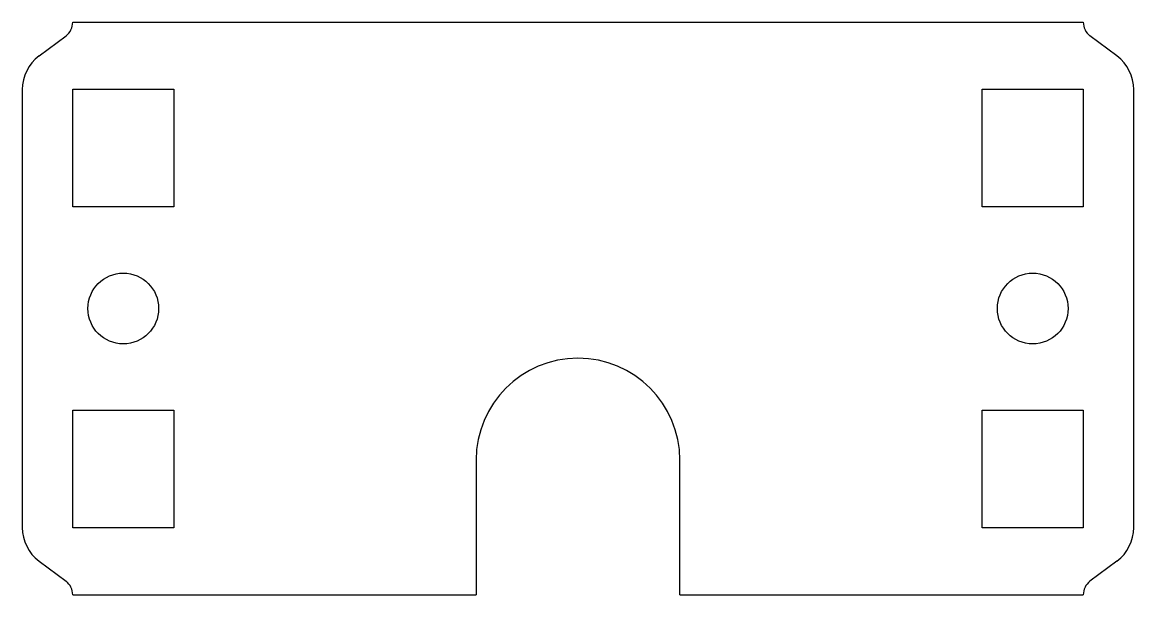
# Model space of a CAD drawing. Header units: millimetres. Extents: x -29 to 37, y -2.9 to 31.1.
import ezdxf

# ---------------------------------------------------------------- set-up
doc = ezdxf.new("R2010")
doc.units = ezdxf.units.MM

msp = doc.modelspace()

# ---------------------------------------------------------------- linework, layer by layer
at = {"color": 7, "linetype": 'Continuous', "lineweight": 25}
for p, q in [((-25.98, 31.078), (34.02, 31.078)), ((-27.98, 29.078), (-26.38, 30.278)), ((36.02, 29.078), (34.42, 30.278)), ((-28.98, 27.078), (-28.98, 1.078)), ((-25.98, 27.11), (-19.98, 27.11)), ((-25.98, 20.11), (-25.98, 27.11)), ((-19.98, 27.11), (-19.98, 20.11)), ((28.02, 27.11), (34.02, 27.11)), ((28.02, 20.11), (28.02, 27.11)), ((34.02, 27.11), (34.02, 20.11)), ((37.02, 1.078), (37.02, 27.078)), ((-19.98, 20.11), (-25.98, 20.11)), ((34.02, 20.11), (28.02, 20.11)), ((-25.98, 1.047), (-25.98, 8.047)), ((-25.98, 8.047), (-19.98, 8.047)), ((-19.98, 8.047), (-19.98, 1.047)), ((28.02, 1.047), (28.02, 8.047)), ((28.02, 8.047), (34.02, 8.047)), ((34.02, 8.047), (34.02, 1.047)), ((-2.03, 5.078), (-2.03, -2.922)), ((10.07, -2.922), (10.07, 5.078)), ((-19.98, 1.047), (-25.98, 1.047)), ((34.02, 1.047), (28.02, 1.047)), ((-27.98, -0.922), (-26.38, -2.122)), ((36.02, -0.922), (34.42, -2.122)), ((-25.98, -2.922), (-2.03, -2.922)), ((10.07, -2.922), (34.02, -2.922))]:
    msp.add_line(p, q, dxfattribs=at)
for centre in [(-22.98, 14.078), (31.02, 14.078)]:
    msp.add_circle(centre, 2.1, dxfattribs=at)
for centre, radius, start, end in [((-26.98, 31.078), 1, 306.8699, 0), ((35.02, 31.078), 1, 180, 233.1301), ((-26.48, 27.078), 2.5, 126.8699, 180), ((34.52, 27.078), 2.5, 0, 53.1301), ((4.02, 5.078), 6.05, 0, 180), ((-26.48, 1.078), 2.5, 180, 233.1301), ((34.52, 1.078), 2.5, 306.8699, 0), ((-26.98, -2.922), 1, 0, 53.1301), ((35.02, -2.922), 1, 126.8699, 180)]:
    msp.add_arc(centre, radius, start, end, dxfattribs=at)

doc.saveas('drawing.dxf')
